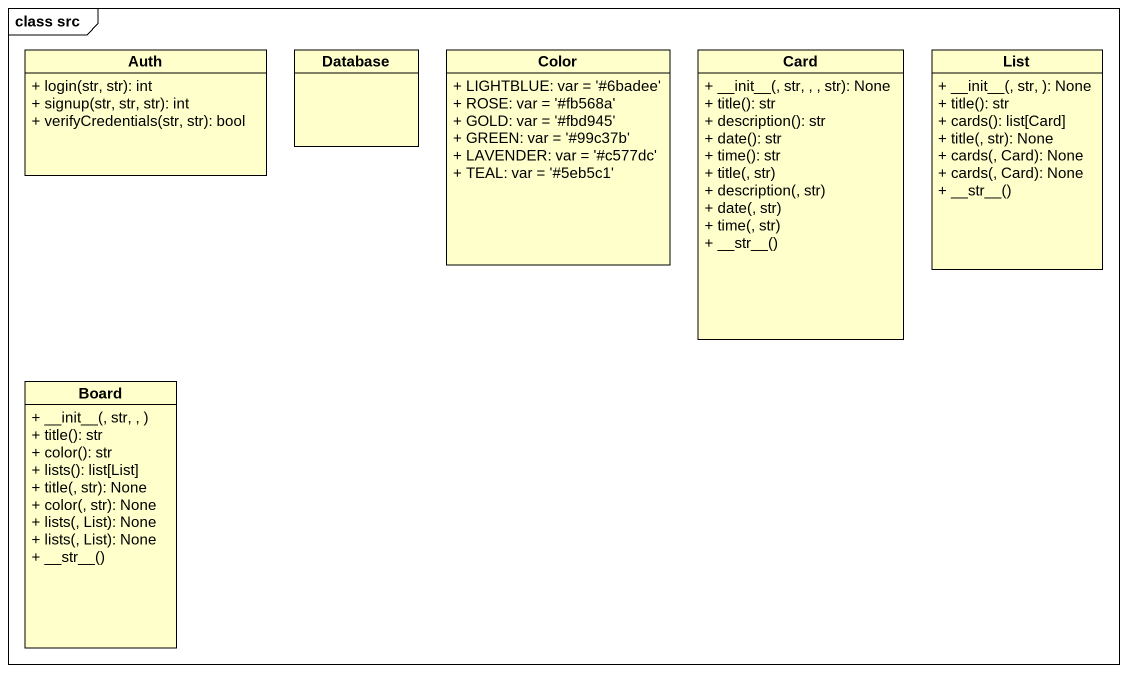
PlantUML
@startuml
mainframe class src
hide circle
hide empty members
skinparam classAttributeIconSize 0
class Auth {
  + login(str, str): int
  + signup(str, str, str): int
  + verifyCredentials(str, str): bool
}
class "Database" as Database_
class Color {
  + LIGHTBLUE: var = '#6badee'
  + ROSE: var = '#fb568a'
  + GOLD: var = '#fbd945'
  + GREEN: var = '#99c37b'
  + LAVENDER: var = '#c577dc'
  + TEAL: var = '#5eb5c1'
}
class "Card" as Card_ {
  + ~__init~__(, str, , , str): None
  + title(): str
  + description(): str
  + date(): str
  + time(): str
  + title(, str)
  + description(, str)
  + date(, str)
  + time(, str)
  + ~__str~__()
}
class List {
  + ~__init~__(, str, ): None
  + title(): str
  + cards(): list[Card]
  + title(, str): None
  + cards(, Card): None
  + cards(, Card): None
  + ~__str~__()
}
class Board {
  + ~__init~__(, str, , )
  + title(): str
  + color(): str
  + lists(): list[List]
  + title(, str): None
  + color(, str): None
  + lists(, List): None
  + lists(, List): None
  + ~__str~__()
}
@enduml
